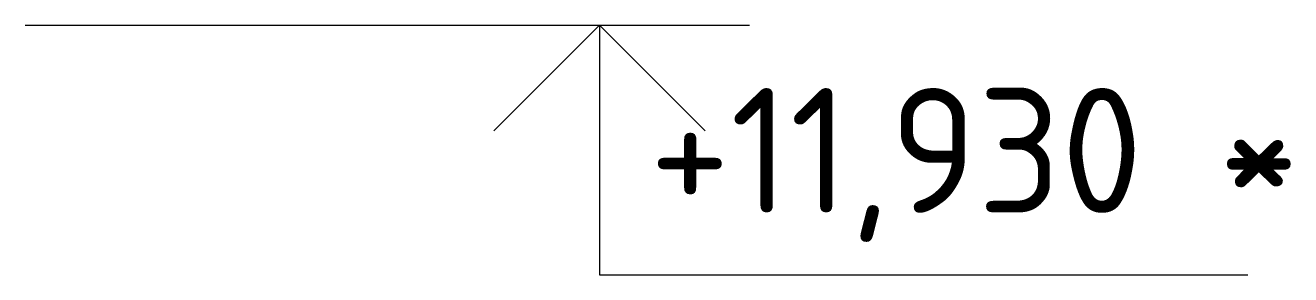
# Model space of a CAD drawing. Header units: millimetres. Extents: x -11345 to 411485, y -9810 to 73012.
# Drawn here: x 344481 to 347018, y 40018 to 40517 of the extents above; entities that cross this region are included whole.
import ezdxf

# ---------------------------------------------------------------- set-up
doc = ezdxf.new("R2010")
doc.units = ezdxf.units.MM
for name, color, linetype in [('PDF _Аннотация', 7, 'Continuous'), ('PDF _Линии', 7, 'Continuous'), ('PDF _Отметки', 7, 'Continuous'), ('PDF _Текст', 7, 'Continuous')]:
    doc.layers.add(name, color=color, linetype=linetype)
doc.styles.add('PDF GOST Common', font='GOST_Common.ttf')

msp = doc.modelspace()

# ---------------------------------------------------------------- linework, layer by layer
at = {"layer": 'PDF _Аннотация', "lineweight": 20}
for points in [[(345332.00505, 40517.42475), (345933.09649, 40517.42475)], [(345632.55077, 40517.42475), (345420.89885, 40305.77283)], [(345844.20269, 40305.77283), (345632.55077, 40517.42475), (345632.55077, 40017.92622), (346932.09354, 40017.92622)]]:
    msp.add_lwpolyline(points, dxfattribs=at)
at = {"layer": 'PDF _Линии', "lineweight": 9}
msp.add_lwpolyline([(344481.16434, 40517.42475), (345179.61567, 40517.42475)], dxfattribs=at)
at = {"layer": 'PDF _Отметки', "lineweight": 20}
msp.add_lwpolyline([(344891.76906, 40517.42475), (345137.28528, 40517.42475), (345632.55077, 40517.42475)], dxfattribs=at)

# ---------------------------------------------------------------- texts
at = {"layer": 'PDF _Текст', "insert": (345732.36521, 40237.66096), "char_height": 249.99885, "attachment_point": 4, "style": 'PDF GOST Common'}
msp.add_mtext('+11,930 *', dxfattribs=at)

doc.saveas('drawing.dxf')
